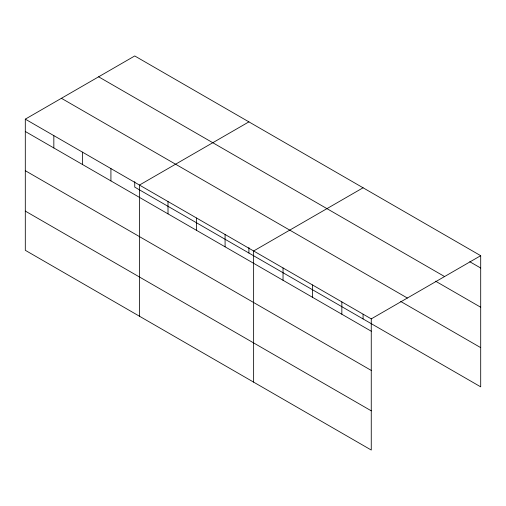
<?xml version="1.0" encoding="UTF-8"?>
<svg xmlns="http://www.w3.org/2000/svg" width="506" height="506" viewBox="0 0 506 506"><rect width="100%" height="100%" fill="white"/><g stroke="black" fill="none" stroke-linecap="round" stroke-linejoin="round"><path stroke-width="0.76" d="M371.259 370.43L371.259 318.881L25.3 119.15L25.3 250.306L371.259 450.043L371.259 370.43L25.3 170.693M134.741 181.629L134.741 187.119L480.7 386.85L480.7 255.694L134.741 55.957L25.3 119.15M248.908 121.87L139.466 185.063L139.466 316.218M363.074 187.783L253.632 250.976L253.632 382.131M371.259 318.881L480.7 255.694M469.758 261.716L480.7 268.028M98.626 76.811L444.584 276.548M435.565 281.184L480.7 307.243M61.416 98.297L407.374 298.034M400.689 301.45L480.7 347.641M25.3 131.484L371.259 331.215M25.3 211.091L371.259 410.828M363.074 314.239L363.074 318.944M341.847 301.905L341.847 314.239M312.442 284.929L312.442 297.262M283.037 267.952L283.037 280.286M248.908 247.542L248.908 253.032M225.088 234.493L225.088 246.827M196.549 218.016L196.549 230.35M168.005 201.54L168.005 213.874M110.922 168.58L110.922 180.914M82.383 152.104L82.383 164.437M53.838 135.627L53.838 147.961"/></g></svg>
